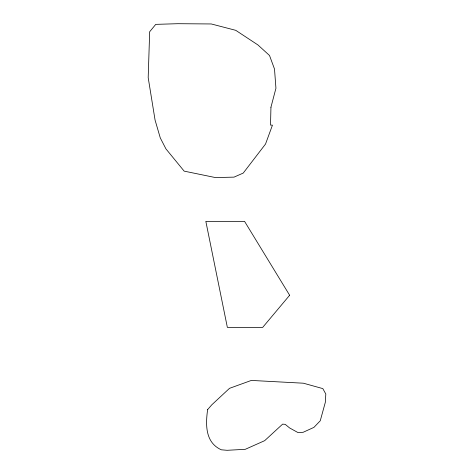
<?xml version="1.0" encoding="UTF-8"?>
<svg xmlns="http://www.w3.org/2000/svg" width="474" height="474" viewBox="0 0 474 474"><rect width="100%" height="100%" fill="white"/><g stroke="black" fill="none" stroke-linecap="round" stroke-linejoin="round"><path stroke-width="0.71" d="M270.944 107.225L270.524 125.089L272.449 125.16L265.529 144.043L243.239 173.075L234.032 177.128L215.498 177.584L184.149 171.132L165.924 148.872L160.283 137.916L155.069 120.064L148.19 77.629L149.671 31.752L155.75 24.37L177.791 23.7L211.297 23.961L235.75 30.33L257.933 44.947L269.516 55.488L274.505 69.044L275.939 88.247L270.944 107.225M207.63 409.607C205.509 424.639 205.153 442.586 221.334 449.802L227.117 450.3L245.301 449.305L264.664 440.672L282.623 424.135L285.224 424.349L289.596 427.939L297.844 432.501L303.111 432.3L313.93 427.376L320.252 420.782L325.306 402.402L325.81 394.024L322.83 388.609L303.407 383.205L251.35 380.426L229.517 388.33L211.777 404.826L207.63 409.607M289.644 295.261L262.691 327.38L227.36 327.38L205.834 221.352L244.554 221.352L289.644 295.261"/></g></svg>
